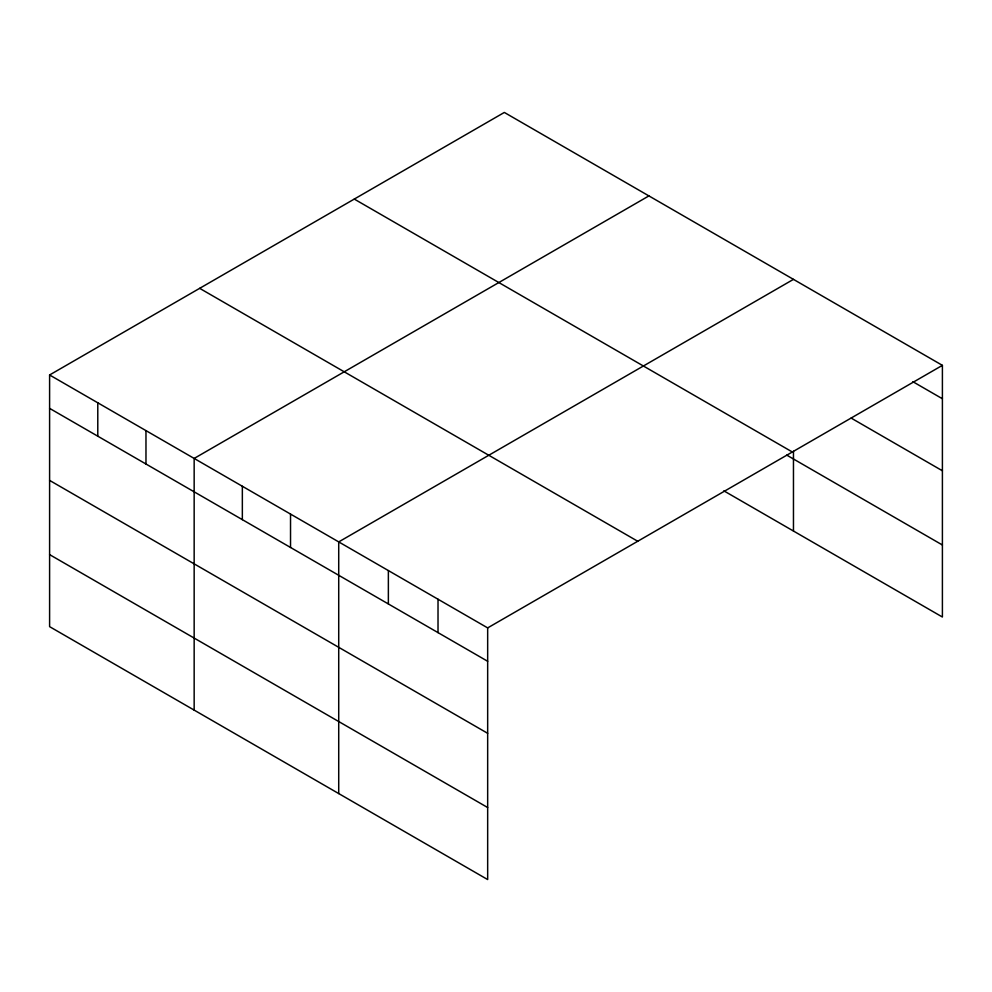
<?xml version="1.0" encoding="UTF-8"?>
<svg xmlns="http://www.w3.org/2000/svg" width="992" height="992" viewBox="0 0 992 992"><rect width="100%" height="100%" fill="white"/><g stroke="black" fill="none" stroke-linecap="round" stroke-linejoin="round"><path stroke-width="1.49" d="M49.6 374.976L487.667 627.899L487.667 879.557L49.6 626.646L49.6 374.976L504.333 112.443L942.4 365.354L942.4 617.024L723.85 490.842M648.904 195.908L194.159 458.44L194.159 710.111M793.464 279.36L338.718 541.905L338.718 793.575M487.667 627.899L942.4 365.354M912.876 381.697L942.4 398.747M851.161 418.091L942.4 470.778M354.28 199.082L792.335 451.992M786.768 455.13L942.4 544.992M199.665 288.337L637.72 541.26M49.6 408.369L487.667 661.28M49.6 480.401L487.667 733.311M49.6 554.615L487.667 807.525M793.464 451.273L793.464 531.03M438.018 599.23L438.018 632.623M388.368 570.561L388.368 603.954M290.532 514.079L290.532 547.472M242.346 486.266L242.346 519.647M145.973 430.627L145.973 464.008M97.786 402.802L97.786 436.195"/></g></svg>
